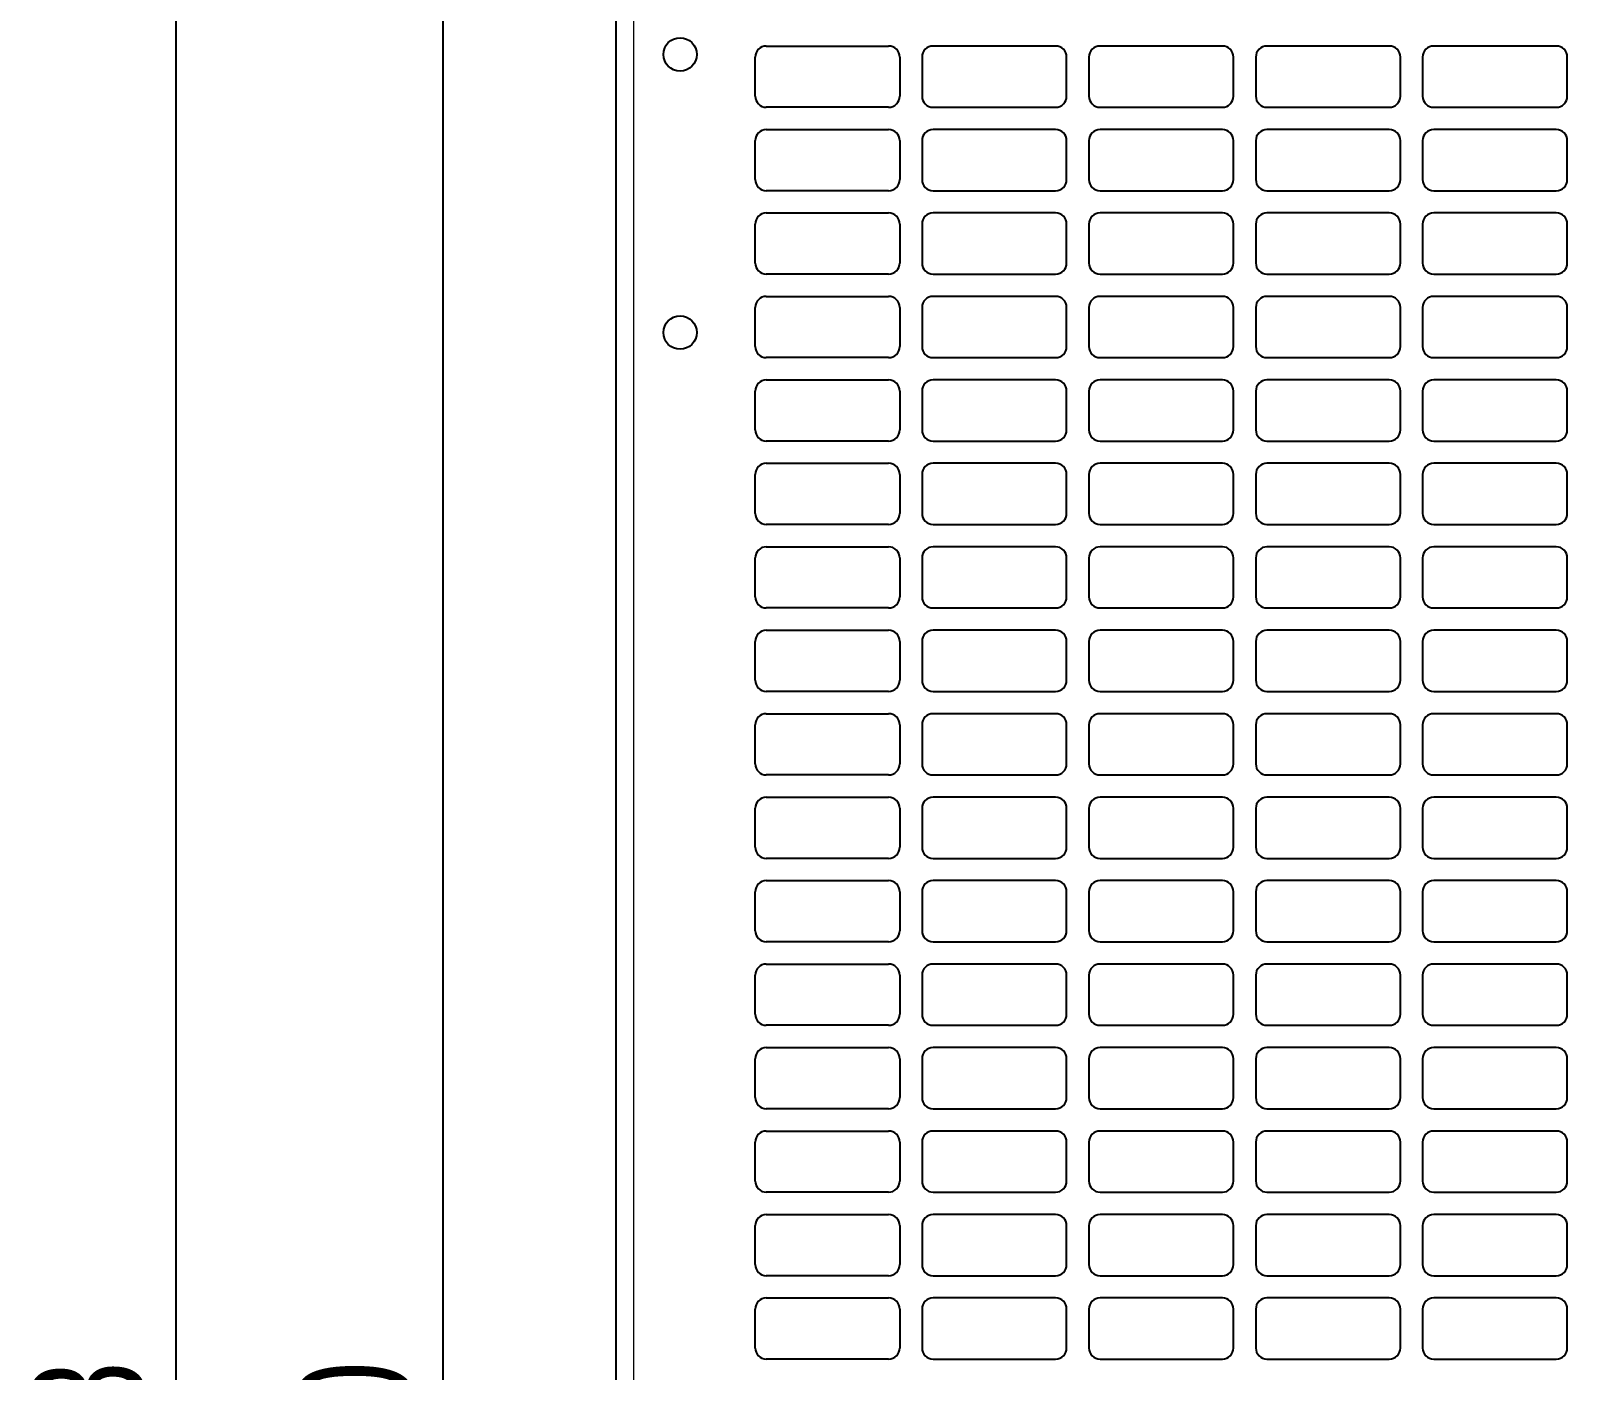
# Model space of a CAD drawing. Header units: millimetres. Extents: x -431 to 638, y -14 to 1990.
# Drawn here: x -430.6 to -154.4, y 1014.2 to 1254.9 of the extents above; entities that cross this region are included whole.
import ezdxf

# ---------------------------------------------------------------- set-up
doc = ezdxf.new("R2010")
doc.units = ezdxf.units.MM
doc.layers.add('FORMAT', color=7, linetype='Continuous')
doc.styles.add('SLDTEXTSTYLE0', font='TXT', dxfattribs={"width": 0.75})
doc.dimstyles.new('SLDDIMSTYLE0', dxfattribs={"dimtxt": 20, "dimasz": 10, "dimexe": 0, "dimexo": 0.0625, "dimgap": 5, "dimtad": 2, "dimdec": 1, "dimrnd": 1e-09, "dimzin": 12, "dimdsep": 46, "dimtxsty": 'SLDTEXTSTYLE0', "dimsah": 1, "dimcen": 0.09, "dimadec": 0, "dimazin": 3, "dimtfac": 1, "dimtofl": 0, "dimtmove": 0, "dimatfit": 3, "dimfxl": 0, "dimfrac": 2, "dimtolj": 1, "dimtzin": 12, "dimarcsym": 0})

# ---------------------------------------------------------------- blocks, each defined once
blk = doc.blocks.new('_D')
at = {"layer": 'FORMAT'}
for p, q in [((-296.9, 1842.17), (-405.54, 1842.17)), ((-404.54, 1842.17), (-404.54, 159.15)), ((-296.9, 159.15), (-405.54, 159.15))]:
    blk.add_line(p, q, dxfattribs=at)
for points in [[(-404.54, 1842.17), (-406.08, 1832.17), (-403, 1832.17)], [(-404.54, 159.15), (-403, 169.15), (-406.08, 169.15)]]:
    blk.add_solid(points, dxfattribs=at)
at = {"layer": 'FORMAT', "insert": (-430.32, 971.1), "char_height": 20, "attachment_point": 1, "rotation": 90, "style": 'SLDTEXTSTYLE0'}
blk.add_mtext('1683', dxfattribs=at)
blk = doc.blocks.new('_D_5')
at = {"layer": 'FORMAT'}
for p, q in [((-310.4, 1825.66), (-357.54, 1825.66)), ((-356.54, 1825.66), (-356.54, 175.66)), ((-310.4, 175.66), (-357.54, 175.66))]:
    blk.add_line(p, q, dxfattribs=at)
for points in [[(-356.54, 1825.66), (-358.08, 1815.66), (-355, 1815.66)], [(-356.54, 175.66), (-355, 185.66), (-358.08, 185.66)]]:
    blk.add_solid(points, dxfattribs=at)
at = {"layer": 'FORMAT', "insert": (-382.32, 971.1), "char_height": 20, "attachment_point": 1, "rotation": 90, "style": 'SLDTEXTSTYLE0'}
blk.add_mtext('1650', dxfattribs=at)

msp = doc.modelspace()

# ---------------------------------------------------------------- linework, layer by layer
at = {"color": 7, "linetype": 'Continuous', "lineweight": 25}
for p, q in [((-325.39, 159.16), (-325.39, 1842.16)), ((-298.39, 1252.16), (-276.39, 1252.16)), ((-246.39, 1252.16), (-268.39, 1252.16)), ((-216.39, 1252.16), (-238.39, 1252.16)), ((-186.39, 1252.16), (-208.39, 1252.16)), ((-156.39, 1252.16), (-178.39, 1252.16)), ((-300.39, 1243.16), (-300.39, 1250.16)), ((-274.39, 1250.16), (-274.39, 1243.16)), ((-270.39, 1250.16), (-270.39, 1243.16)), ((-244.39, 1243.16), (-244.39, 1250.16)), ((-240.39, 1250.16), (-240.39, 1243.16)), ((-214.39, 1243.16), (-214.39, 1250.16)), ((-210.39, 1250.16), (-210.39, 1243.16)), ((-184.39, 1243.16), (-184.39, 1250.16)), ((-180.39, 1250.16), (-180.39, 1243.16)), ((-154.39, 1243.16), (-154.39, 1250.16)), ((-276.39, 1241.16), (-298.39, 1241.16)), ((-268.39, 1241.16), (-246.39, 1241.16)), ((-238.39, 1241.16), (-216.39, 1241.16)), ((-208.39, 1241.16), (-186.39, 1241.16)), ((-178.39, 1241.16), (-156.39, 1241.16)), ((-300.39, 1228.16), (-300.39, 1235.16)), ((-298.39, 1237.16), (-276.39, 1237.16)), ((-274.39, 1235.16), (-274.39, 1228.16)), ((-270.39, 1235.16), (-270.39, 1228.16)), ((-246.39, 1237.16), (-268.39, 1237.16)), ((-244.39, 1228.16), (-244.39, 1235.16)), ((-240.39, 1235.16), (-240.39, 1228.16)), ((-216.39, 1237.16), (-238.39, 1237.16)), ((-214.39, 1228.16), (-214.39, 1235.16)), ((-210.39, 1235.16), (-210.39, 1228.16)), ((-186.39, 1237.16), (-208.39, 1237.16)), ((-184.39, 1228.16), (-184.39, 1235.16)), ((-180.39, 1235.16), (-180.39, 1228.16)), ((-156.39, 1237.16), (-178.39, 1237.16)), ((-154.39, 1228.16), (-154.39, 1235.16)), ((-276.39, 1226.16), (-298.39, 1226.16)), ((-268.39, 1226.16), (-246.39, 1226.16)), ((-238.39, 1226.16), (-216.39, 1226.16)), ((-208.39, 1226.16), (-186.39, 1226.16)), ((-178.39, 1226.16), (-156.39, 1226.16)), ((-298.39, 1222.16), (-276.39, 1222.16)), ((-246.39, 1222.16), (-268.39, 1222.16)), ((-216.39, 1222.16), (-238.39, 1222.16)), ((-186.39, 1222.16), (-208.39, 1222.16)), ((-156.39, 1222.16), (-178.39, 1222.16)), ((-300.39, 1213.16), (-300.39, 1220.16)), ((-274.39, 1220.16), (-274.39, 1213.16)), ((-270.39, 1220.16), (-270.39, 1213.16)), ((-244.39, 1213.16), (-244.39, 1220.16)), ((-240.39, 1220.16), (-240.39, 1213.16)), ((-214.39, 1213.16), (-214.39, 1220.16)), ((-210.39, 1220.16), (-210.39, 1213.16)), ((-184.39, 1213.16), (-184.39, 1220.16)), ((-180.39, 1220.16), (-180.39, 1213.16)), ((-154.39, 1213.16), (-154.39, 1220.16)), ((-276.39, 1211.16), (-298.39, 1211.16)), ((-268.39, 1211.16), (-246.39, 1211.16)), ((-238.39, 1211.16), (-216.39, 1211.16)), ((-208.39, 1211.16), (-186.39, 1211.16)), ((-178.39, 1211.16), (-156.39, 1211.16)), ((-298.39, 1207.16), (-276.39, 1207.16)), ((-246.39, 1207.16), (-268.39, 1207.16)), ((-216.39, 1207.16), (-238.39, 1207.16)), ((-186.39, 1207.16), (-208.39, 1207.16)), ((-156.39, 1207.16), (-178.39, 1207.16)), ((-300.39, 1198.16), (-300.39, 1205.16)), ((-274.39, 1205.16), (-274.39, 1198.16)), ((-270.39, 1205.16), (-270.39, 1198.16)), ((-244.39, 1198.16), (-244.39, 1205.16)), ((-240.39, 1205.16), (-240.39, 1198.16)), ((-214.39, 1198.16), (-214.39, 1205.16)), ((-210.39, 1205.16), (-210.39, 1198.16)), ((-184.39, 1198.16), (-184.39, 1205.16)), ((-180.39, 1205.16), (-180.39, 1198.16)), ((-154.39, 1198.16), (-154.39, 1205.16)), ((-276.39, 1196.16), (-298.39, 1196.16)), ((-268.39, 1196.16), (-246.39, 1196.16)), ((-238.39, 1196.16), (-216.39, 1196.16)), ((-208.39, 1196.16), (-186.39, 1196.16)), ((-178.39, 1196.16), (-156.39, 1196.16)), ((-298.39, 1192.16), (-276.39, 1192.16)), ((-246.39, 1192.16), (-268.39, 1192.16)), ((-216.39, 1192.16), (-238.39, 1192.16)), ((-186.39, 1192.16), (-208.39, 1192.16)), ((-156.39, 1192.16), (-178.39, 1192.16)), ((-300.39, 1183.16), (-300.39, 1190.16)), ((-274.39, 1190.16), (-274.39, 1183.16)), ((-270.39, 1190.16), (-270.39, 1183.16)), ((-244.39, 1183.16), (-244.39, 1190.16)), ((-240.39, 1190.16), (-240.39, 1183.16)), ((-214.39, 1183.16), (-214.39, 1190.16)), ((-210.39, 1190.16), (-210.39, 1183.16)), ((-184.39, 1183.16), (-184.39, 1190.16)), ((-180.39, 1190.16), (-180.39, 1183.16)), ((-154.39, 1183.16), (-154.39, 1190.16)), ((-276.39, 1181.16), (-298.39, 1181.16)), ((-268.39, 1181.16), (-246.39, 1181.16)), ((-238.39, 1181.16), (-216.39, 1181.16)), ((-208.39, 1181.16), (-186.39, 1181.16)), ((-178.39, 1181.16), (-156.39, 1181.16)), ((-298.39, 1177.16), (-276.39, 1177.16)), ((-246.39, 1177.16), (-268.39, 1177.16)), ((-216.39, 1177.16), (-238.39, 1177.16)), ((-186.39, 1177.16), (-208.39, 1177.16)), ((-156.39, 1177.16), (-178.39, 1177.16)), ((-300.39, 1168.16), (-300.39, 1175.16)), ((-274.39, 1175.16), (-274.39, 1168.16)), ((-270.39, 1175.16), (-270.39, 1168.16)), ((-244.39, 1168.16), (-244.39, 1175.16)), ((-240.39, 1175.16), (-240.39, 1168.16)), ((-214.39, 1168.16), (-214.39, 1175.16)), ((-210.39, 1175.16), (-210.39, 1168.16)), ((-184.39, 1168.16), (-184.39, 1175.16)), ((-180.39, 1175.16), (-180.39, 1168.16)), ((-154.39, 1168.16), (-154.39, 1175.16)), ((-276.39, 1166.16), (-298.39, 1166.16)), ((-268.39, 1166.16), (-246.39, 1166.16)), ((-238.39, 1166.16), (-216.39, 1166.16)), ((-208.39, 1166.16), (-186.39, 1166.16)), ((-178.39, 1166.16), (-156.39, 1166.16)), ((-298.39, 1162.16), (-276.39, 1162.16)), ((-246.39, 1162.16), (-268.39, 1162.16)), ((-216.39, 1162.16), (-238.39, 1162.16)), ((-186.39, 1162.16), (-208.39, 1162.16)), ((-156.39, 1162.16), (-178.39, 1162.16)), ((-300.39, 1153.16), (-300.39, 1160.16)), ((-274.39, 1160.16), (-274.39, 1153.16)), ((-270.39, 1160.16), (-270.39, 1153.16)), ((-244.39, 1153.16), (-244.39, 1160.16)), ((-240.39, 1160.16), (-240.39, 1153.16)), ((-214.39, 1153.16), (-214.39, 1160.16)), ((-210.39, 1160.16), (-210.39, 1153.16)), ((-184.39, 1153.16), (-184.39, 1160.16)), ((-180.39, 1160.16), (-180.39, 1153.16)), ((-154.39, 1153.16), (-154.39, 1160.16)), ((-276.39, 1151.16), (-298.39, 1151.16)), ((-268.39, 1151.16), (-246.39, 1151.16)), ((-238.39, 1151.16), (-216.39, 1151.16)), ((-208.39, 1151.16), (-186.39, 1151.16)), ((-178.39, 1151.16), (-156.39, 1151.16)), ((-298.39, 1147.16), (-276.39, 1147.16)), ((-246.39, 1147.16), (-268.39, 1147.16)), ((-216.39, 1147.16), (-238.39, 1147.16)), ((-186.39, 1147.16), (-208.39, 1147.16)), ((-156.39, 1147.16), (-178.39, 1147.16)), ((-300.39, 1138.16), (-300.39, 1145.16)), ((-274.39, 1145.16), (-274.39, 1138.16)), ((-270.39, 1145.16), (-270.39, 1138.16)), ((-244.39, 1138.16), (-244.39, 1145.16)), ((-240.39, 1145.16), (-240.39, 1138.16)), ((-214.39, 1138.16), (-214.39, 1145.16)), ((-210.39, 1145.16), (-210.39, 1138.16)), ((-184.39, 1138.16), (-184.39, 1145.16)), ((-180.39, 1145.16), (-180.39, 1138.16)), ((-154.39, 1138.16), (-154.39, 1145.16)), ((-276.39, 1136.16), (-298.39, 1136.16)), ((-268.39, 1136.16), (-246.39, 1136.16)), ((-238.39, 1136.16), (-216.39, 1136.16)), ((-208.39, 1136.16), (-186.39, 1136.16)), ((-178.39, 1136.16), (-156.39, 1136.16)), ((-300.39, 1123.16), (-300.39, 1130.16)), ((-298.39, 1132.16), (-276.39, 1132.16)), ((-274.39, 1130.16), (-274.39, 1123.16)), ((-270.39, 1130.16), (-270.39, 1123.16)), ((-246.39, 1132.16), (-268.39, 1132.16)), ((-244.39, 1123.16), (-244.39, 1130.16)), ((-240.39, 1130.16), (-240.39, 1123.16)), ((-216.39, 1132.16), (-238.39, 1132.16)), ((-214.39, 1123.16), (-214.39, 1130.16)), ((-210.39, 1130.16), (-210.39, 1123.16)), ((-186.39, 1132.16), (-208.39, 1132.16)), ((-184.39, 1123.16), (-184.39, 1130.16)), ((-180.39, 1130.16), (-180.39, 1123.16)), ((-156.39, 1132.16), (-178.39, 1132.16)), ((-154.39, 1123.16), (-154.39, 1130.16)), ((-276.39, 1121.16), (-298.39, 1121.16)), ((-268.39, 1121.16), (-246.39, 1121.16)), ((-238.39, 1121.16), (-216.39, 1121.16)), ((-208.39, 1121.16), (-186.39, 1121.16)), ((-178.39, 1121.16), (-156.39, 1121.16)), ((-298.39, 1117.16), (-276.39, 1117.16)), ((-246.39, 1117.16), (-268.39, 1117.16)), ((-216.39, 1117.16), (-238.39, 1117.16)), ((-186.39, 1117.16), (-208.39, 1117.16)), ((-156.39, 1117.16), (-178.39, 1117.16)), ((-300.39, 1108.16), (-300.39, 1115.16)), ((-274.39, 1115.16), (-274.39, 1108.16)), ((-270.39, 1115.16), (-270.39, 1108.16)), ((-244.39, 1108.16), (-244.39, 1115.16)), ((-240.39, 1115.16), (-240.39, 1108.16)), ((-214.39, 1108.16), (-214.39, 1115.16)), ((-210.39, 1115.16), (-210.39, 1108.16)), ((-184.39, 1108.16), (-184.39, 1115.16)), ((-180.39, 1115.16), (-180.39, 1108.16)), ((-154.39, 1108.16), (-154.39, 1115.16)), ((-276.39, 1106.16), (-298.39, 1106.16)), ((-268.39, 1106.16), (-246.39, 1106.16)), ((-238.39, 1106.16), (-216.39, 1106.16)), ((-208.39, 1106.16), (-186.39, 1106.16)), ((-178.39, 1106.16), (-156.39, 1106.16)), ((-298.39, 1102.16), (-276.39, 1102.16)), ((-246.39, 1102.16), (-268.39, 1102.16)), ((-216.39, 1102.16), (-238.39, 1102.16)), ((-186.39, 1102.16), (-208.39, 1102.16)), ((-156.39, 1102.16), (-178.39, 1102.16)), ((-300.39, 1093.16), (-300.39, 1100.16)), ((-274.39, 1100.16), (-274.39, 1093.16)), ((-270.39, 1100.16), (-270.39, 1093.16)), ((-244.39, 1093.16), (-244.39, 1100.16)), ((-240.39, 1100.16), (-240.39, 1093.16)), ((-214.39, 1093.16), (-214.39, 1100.16)), ((-210.39, 1100.16), (-210.39, 1093.16)), ((-184.39, 1093.16), (-184.39, 1100.16)), ((-180.39, 1100.16), (-180.39, 1093.16)), ((-154.39, 1093.16), (-154.39, 1100.16)), ((-276.39, 1091.16), (-298.39, 1091.16)), ((-268.39, 1091.16), (-246.39, 1091.16)), ((-238.39, 1091.16), (-216.39, 1091.16)), ((-208.39, 1091.16), (-186.39, 1091.16)), ((-178.39, 1091.16), (-156.39, 1091.16)), ((-298.39, 1087.16), (-276.39, 1087.16)), ((-246.39, 1087.16), (-268.39, 1087.16)), ((-216.39, 1087.16), (-238.39, 1087.16)), ((-186.39, 1087.16), (-208.39, 1087.16)), ((-156.39, 1087.16), (-178.39, 1087.16)), ((-300.39, 1078.16), (-300.39, 1085.16)), ((-274.39, 1085.16), (-274.39, 1078.16)), ((-270.39, 1085.16), (-270.39, 1078.16)), ((-244.39, 1078.16), (-244.39, 1085.16)), ((-240.39, 1085.16), (-240.39, 1078.16)), ((-214.39, 1078.16), (-214.39, 1085.16)), ((-210.39, 1085.16), (-210.39, 1078.16)), ((-184.39, 1078.16), (-184.39, 1085.16)), ((-180.39, 1085.16), (-180.39, 1078.16)), ((-154.39, 1078.16), (-154.39, 1085.16)), ((-276.39, 1076.16), (-298.39, 1076.16)), ((-268.39, 1076.16), (-246.39, 1076.16)), ((-238.39, 1076.16), (-216.39, 1076.16)), ((-208.39, 1076.16), (-186.39, 1076.16)), ((-178.39, 1076.16), (-156.39, 1076.16)), ((-298.39, 1072.16), (-276.39, 1072.16)), ((-246.39, 1072.16), (-268.39, 1072.16)), ((-216.39, 1072.16), (-238.39, 1072.16)), ((-186.39, 1072.16), (-208.39, 1072.16)), ((-156.39, 1072.16), (-178.39, 1072.16)), ((-300.39, 1063.16), (-300.39, 1070.16)), ((-274.39, 1070.16), (-274.39, 1063.16)), ((-270.39, 1070.16), (-270.39, 1063.16)), ((-244.39, 1063.16), (-244.39, 1070.16)), ((-240.39, 1070.16), (-240.39, 1063.16)), ((-214.39, 1063.16), (-214.39, 1070.16)), ((-210.39, 1070.16), (-210.39, 1063.16)), ((-184.39, 1063.16), (-184.39, 1070.16)), ((-180.39, 1070.16), (-180.39, 1063.16)), ((-154.39, 1063.16), (-154.39, 1070.16)), ((-276.39, 1061.16), (-298.39, 1061.16)), ((-268.39, 1061.16), (-246.39, 1061.16)), ((-238.39, 1061.16), (-216.39, 1061.16)), ((-208.39, 1061.16), (-186.39, 1061.16)), ((-178.39, 1061.16), (-156.39, 1061.16)), ((-298.39, 1057.16), (-276.39, 1057.16)), ((-246.39, 1057.16), (-268.39, 1057.16)), ((-216.39, 1057.16), (-238.39, 1057.16)), ((-186.39, 1057.16), (-208.39, 1057.16)), ((-156.39, 1057.16), (-178.39, 1057.16)), ((-300.39, 1048.16), (-300.39, 1055.16)), ((-274.39, 1055.16), (-274.39, 1048.16)), ((-270.39, 1055.16), (-270.39, 1048.16)), ((-244.39, 1048.16), (-244.39, 1055.16)), ((-240.39, 1055.16), (-240.39, 1048.16)), ((-214.39, 1048.16), (-214.39, 1055.16)), ((-210.39, 1055.16), (-210.39, 1048.16)), ((-184.39, 1048.16), (-184.39, 1055.16)), ((-180.39, 1055.16), (-180.39, 1048.16)), ((-154.39, 1048.16), (-154.39, 1055.16)), ((-276.39, 1046.16), (-298.39, 1046.16)), ((-268.39, 1046.16), (-246.39, 1046.16)), ((-238.39, 1046.16), (-216.39, 1046.16)), ((-208.39, 1046.16), (-186.39, 1046.16)), ((-178.39, 1046.16), (-156.39, 1046.16)), ((-298.39, 1042.16), (-276.39, 1042.16)), ((-246.39, 1042.16), (-268.39, 1042.16)), ((-216.39, 1042.16), (-238.39, 1042.16)), ((-186.39, 1042.16), (-208.39, 1042.16)), ((-156.39, 1042.16), (-178.39, 1042.16)), ((-300.39, 1033.16), (-300.39, 1040.16)), ((-274.39, 1040.16), (-274.39, 1033.16)), ((-270.39, 1040.16), (-270.39, 1033.16)), ((-244.39, 1033.16), (-244.39, 1040.16)), ((-240.39, 1040.16), (-240.39, 1033.16)), ((-214.39, 1033.16), (-214.39, 1040.16)), ((-210.39, 1040.16), (-210.39, 1033.16)), ((-184.39, 1033.16), (-184.39, 1040.16)), ((-180.39, 1040.16), (-180.39, 1033.16)), ((-154.39, 1033.16), (-154.39, 1040.16)), ((-276.39, 1031.16), (-298.39, 1031.16)), ((-268.39, 1031.16), (-246.39, 1031.16)), ((-238.39, 1031.16), (-216.39, 1031.16)), ((-208.39, 1031.16), (-186.39, 1031.16)), ((-178.39, 1031.16), (-156.39, 1031.16)), ((-300.39, 1018.16), (-300.39, 1025.16)), ((-298.39, 1027.16), (-276.39, 1027.16)), ((-274.39, 1025.16), (-274.39, 1018.16)), ((-270.39, 1025.16), (-270.39, 1018.16)), ((-246.39, 1027.16), (-268.39, 1027.16)), ((-244.39, 1018.16), (-244.39, 1025.16)), ((-240.39, 1025.16), (-240.39, 1018.16)), ((-216.39, 1027.16), (-238.39, 1027.16)), ((-214.39, 1018.16), (-214.39, 1025.16)), ((-210.39, 1025.16), (-210.39, 1018.16)), ((-186.39, 1027.16), (-208.39, 1027.16)), ((-184.39, 1018.16), (-184.39, 1025.16)), ((-180.39, 1025.16), (-180.39, 1018.16)), ((-156.39, 1027.16), (-178.39, 1027.16)), ((-154.39, 1018.16), (-154.39, 1025.16)), ((-276.39, 1016.16), (-298.39, 1016.16)), ((-268.39, 1016.16), (-246.39, 1016.16)), ((-238.39, 1016.16), (-216.39, 1016.16)), ((-208.39, 1016.16), (-186.39, 1016.16)), ((-178.39, 1016.16), (-156.39, 1016.16))]:
    msp.add_line(p, q, dxfattribs=at)
at = {"color": 8, "linetype": 'Continuous', "lineweight": 18}
msp.add_line((-322.29, 1842.16), (-322.29, 159.16), dxfattribs=at)
at = {"color": 7, "linetype": 'Continuous', "lineweight": 25}
for centre in [(-313.89, 1250.66), (-313.89, 1200.66)]:
    msp.add_circle(centre, 3, dxfattribs=at)
for centre, start, end in [((-298.39, 1250.16), 90, 180), ((-276.39, 1250.16), 0, 90), ((-268.39, 1250.16), 90, 180), ((-246.39, 1250.16), 0, 90), ((-238.39, 1250.16), 90, 180), ((-216.39, 1250.16), 0, 90), ((-208.39, 1250.16), 90, 180), ((-186.39, 1250.16), 0, 90), ((-178.39, 1250.16), 90, 180), ((-156.39, 1250.16), 0, 90), ((-298.39, 1243.16), 180, 270), ((-276.39, 1243.16), 270, 0), ((-268.39, 1243.16), 180, 270), ((-246.39, 1243.16), 270, 0), ((-238.39, 1243.16), 180, 270), ((-216.39, 1243.16), 270, 0), ((-208.39, 1243.16), 180, 270), ((-186.39, 1243.16), 270, 0), ((-178.39, 1243.16), 180, 270), ((-156.39, 1243.16), 270, 0), ((-298.39, 1235.16), 90, 180), ((-276.39, 1235.16), 0, 90), ((-268.39, 1235.16), 90, 180), ((-246.39, 1235.16), 0, 90), ((-238.39, 1235.16), 90, 180), ((-216.39, 1235.16), 0, 90), ((-208.39, 1235.16), 90, 180), ((-186.39, 1235.16), 0, 90), ((-178.39, 1235.16), 90, 180), ((-156.39, 1235.16), 0, 90), ((-298.39, 1228.16), 180, 270), ((-276.39, 1228.16), 270, 0), ((-268.39, 1228.16), 180, 270), ((-246.39, 1228.16), 270, 0), ((-238.39, 1228.16), 180, 270), ((-216.39, 1228.16), 270, 0), ((-208.39, 1228.16), 180, 270), ((-186.39, 1228.16), 270, 0), ((-178.39, 1228.16), 180, 270), ((-156.39, 1228.16), 270, 0), ((-298.39, 1220.16), 90, 180), ((-276.39, 1220.16), 0, 90), ((-268.39, 1220.16), 90, 180), ((-246.39, 1220.16), 0, 90), ((-238.39, 1220.16), 90, 180), ((-216.39, 1220.16), 0, 90), ((-208.39, 1220.16), 90, 180), ((-186.39, 1220.16), 0, 90), ((-178.39, 1220.16), 90, 180), ((-156.39, 1220.16), 0, 90), ((-298.39, 1213.16), 180, 270), ((-276.39, 1213.16), 270, 0), ((-268.39, 1213.16), 180, 270), ((-246.39, 1213.16), 270, 0), ((-238.39, 1213.16), 180, 270), ((-216.39, 1213.16), 270, 0), ((-208.39, 1213.16), 180, 270), ((-186.39, 1213.16), 270, 0), ((-178.39, 1213.16), 180, 270), ((-156.39, 1213.16), 270, 0), ((-298.39, 1205.16), 90, 180), ((-276.39, 1205.16), 0, 90), ((-268.39, 1205.16), 90, 180), ((-246.39, 1205.16), 0, 90), ((-238.39, 1205.16), 90, 180), ((-216.39, 1205.16), 0, 90), ((-208.39, 1205.16), 90, 180), ((-186.39, 1205.16), 0, 90), ((-178.39, 1205.16), 90, 180), ((-156.39, 1205.16), 0, 90), ((-298.39, 1198.16), 180, 270), ((-276.39, 1198.16), 270, 0), ((-268.39, 1198.16), 180, 270), ((-246.39, 1198.16), 270, 0), ((-238.39, 1198.16), 180, 270), ((-216.39, 1198.16), 270, 0), ((-208.39, 1198.16), 180, 270), ((-186.39, 1198.16), 270, 0), ((-178.39, 1198.16), 180, 270), ((-156.39, 1198.16), 270, 0), ((-298.39, 1190.16), 90, 180), ((-276.39, 1190.16), 0, 90), ((-268.39, 1190.16), 90, 180), ((-246.39, 1190.16), 0, 90), ((-238.39, 1190.16), 90, 180), ((-216.39, 1190.16), 0, 90), ((-208.39, 1190.16), 90, 180), ((-186.39, 1190.16), 0, 90), ((-178.39, 1190.16), 90, 180), ((-156.39, 1190.16), 0, 90), ((-298.39, 1183.16), 180, 270), ((-276.39, 1183.16), 270, 360), ((-268.39, 1183.16), 180, 270), ((-246.39, 1183.16), 270, 0), ((-238.39, 1183.16), 180, 270), ((-216.39, 1183.16), 270, 0), ((-208.39, 1183.16), 180, 270), ((-186.39, 1183.16), 270, 0), ((-178.39, 1183.16), 180, 270), ((-156.39, 1183.16), 270, 0), ((-298.39, 1175.16), 90, 180), ((-276.39, 1175.16), 0, 90), ((-268.39, 1175.16), 90, 180), ((-246.39, 1175.16), 0, 90), ((-238.39, 1175.16), 90, 180), ((-216.39, 1175.16), 0, 90), ((-208.39, 1175.16), 90, 180), ((-186.39, 1175.16), 0, 90), ((-178.39, 1175.16), 90, 180), ((-156.39, 1175.16), 0, 90), ((-298.39, 1168.16), 180, 270), ((-276.39, 1168.16), 270, 0), ((-268.39, 1168.16), 180, 270), ((-246.39, 1168.16), 270, 0), ((-238.39, 1168.16), 180, 270), ((-216.39, 1168.16), 270, 0), ((-208.39, 1168.16), 180, 270), ((-186.39, 1168.16), 270, 0), ((-178.39, 1168.16), 180, 270), ((-156.39, 1168.16), 270, 0), ((-298.39, 1160.16), 90, 180), ((-276.39, 1160.16), 0, 90), ((-268.39, 1160.16), 90, 180), ((-246.39, 1160.16), 0, 90), ((-238.39, 1160.16), 90, 180), ((-216.39, 1160.16), 0, 90), ((-208.39, 1160.16), 90, 180), ((-186.39, 1160.16), 0, 90), ((-178.39, 1160.16), 90, 180), ((-156.39, 1160.16), 0, 90), ((-298.39, 1153.16), 180, 270), ((-276.39, 1153.16), 270, 0), ((-268.39, 1153.16), 180, 270), ((-246.39, 1153.16), 270, 0), ((-238.39, 1153.16), 180, 270), ((-216.39, 1153.16), 270, 0), ((-208.39, 1153.16), 180, 270), ((-186.39, 1153.16), 270, 0), ((-178.39, 1153.16), 180, 270), ((-156.39, 1153.16), 270, 0), ((-298.39, 1145.16), 90, 180), ((-276.39, 1145.16), 0, 90), ((-268.39, 1145.16), 90, 180), ((-246.39, 1145.16), 0, 90), ((-238.39, 1145.16), 90, 180), ((-216.39, 1145.16), 0, 90), ((-208.39, 1145.16), 90, 180), ((-186.39, 1145.16), 0, 90), ((-178.39, 1145.16), 90, 180), ((-156.39, 1145.16), 0, 90), ((-298.39, 1138.16), 180, 270), ((-276.39, 1138.16), 270, 0), ((-268.39, 1138.16), 180, 270), ((-246.39, 1138.16), 270, 0), ((-238.39, 1138.16), 180, 270), ((-216.39, 1138.16), 270, 0), ((-208.39, 1138.16), 180, 270), ((-186.39, 1138.16), 270, 0), ((-178.39, 1138.16), 180, 270), ((-156.39, 1138.16), 270, 0), ((-298.39, 1130.16), 90, 180), ((-276.39, 1130.16), 0, 90), ((-268.39, 1130.16), 90, 180), ((-246.39, 1130.16), 0, 90), ((-238.39, 1130.16), 90, 180), ((-216.39, 1130.16), 0, 90), ((-208.39, 1130.16), 90, 180), ((-186.39, 1130.16), 0, 90), ((-178.39, 1130.16), 90, 180), ((-156.39, 1130.16), 0, 90), ((-298.39, 1123.16), 180, 270), ((-276.39, 1123.16), 270, 0), ((-268.39, 1123.16), 180, 270), ((-246.39, 1123.16), 270, 0), ((-238.39, 1123.16), 180, 270), ((-216.39, 1123.16), 270, 0), ((-208.39, 1123.16), 180, 270), ((-186.39, 1123.16), 270, 0), ((-178.39, 1123.16), 180, 270), ((-156.39, 1123.16), 270, 0), ((-298.39, 1115.16), 90, 180), ((-276.39, 1115.16), 0, 90), ((-268.39, 1115.16), 90, 180), ((-246.39, 1115.16), 0, 90), ((-238.39, 1115.16), 90, 180), ((-216.39, 1115.16), 0, 90), ((-208.39, 1115.16), 90, 180), ((-186.39, 1115.16), 0, 90), ((-178.39, 1115.16), 90, 180), ((-156.39, 1115.16), 0, 90), ((-298.39, 1108.16), 180, 270), ((-276.39, 1108.16), 270, 0), ((-268.39, 1108.16), 180, 270), ((-246.39, 1108.16), 270, 0), ((-238.39, 1108.16), 180, 270), ((-216.39, 1108.16), 270, 0), ((-208.39, 1108.16), 180, 270), ((-186.39, 1108.16), 270, 0), ((-178.39, 1108.16), 180, 270), ((-156.39, 1108.16), 270, 0), ((-298.39, 1100.16), 90, 180), ((-276.39, 1100.16), 0, 90), ((-268.39, 1100.16), 90, 180), ((-246.39, 1100.16), 0, 90), ((-238.39, 1100.16), 90, 180), ((-216.39, 1100.16), 0, 90), ((-208.39, 1100.16), 90, 180), ((-186.39, 1100.16), 0, 90), ((-178.39, 1100.16), 90, 180), ((-156.39, 1100.16), 0, 90), ((-298.39, 1093.16), 180, 270), ((-276.39, 1093.16), 270, 0), ((-268.39, 1093.16), 180, 270), ((-246.39, 1093.16), 270, 0), ((-238.39, 1093.16), 180, 270), ((-216.39, 1093.16), 270, 0), ((-208.39, 1093.16), 180, 270), ((-186.39, 1093.16), 270, 0), ((-178.39, 1093.16), 180, 270), ((-156.39, 1093.16), 270, 0), ((-298.39, 1085.16), 90, 180), ((-276.39, 1085.16), 0, 90), ((-268.39, 1085.16), 90, 180), ((-246.39, 1085.16), 0, 90), ((-238.39, 1085.16), 90, 180), ((-216.39, 1085.16), 0, 90), ((-208.39, 1085.16), 90, 180), ((-186.39, 1085.16), 0, 90), ((-178.39, 1085.16), 90, 180), ((-156.39, 1085.16), 0, 90), ((-298.39, 1078.16), 180, 270), ((-276.39, 1078.16), 270, 0), ((-268.39, 1078.16), 180, 270), ((-246.39, 1078.16), 270, 0), ((-238.39, 1078.16), 180, 270), ((-216.39, 1078.16), 270, 0), ((-208.39, 1078.16), 180, 270), ((-186.39, 1078.16), 270, 0), ((-178.39, 1078.16), 180, 270), ((-156.39, 1078.16), 270, 0), ((-298.39, 1070.16), 90, 180), ((-276.39, 1070.16), 0, 90), ((-268.39, 1070.16), 90, 180), ((-246.39, 1070.16), 0, 90), ((-238.39, 1070.16), 90, 180), ((-216.39, 1070.16), 0, 90), ((-208.39, 1070.16), 90, 180), ((-186.39, 1070.16), 0, 90), ((-178.39, 1070.16), 90, 180), ((-156.39, 1070.16), 0, 90), ((-298.39, 1063.16), 180, 270), ((-276.39, 1063.16), 270, 0), ((-268.39, 1063.16), 180, 270), ((-246.39, 1063.16), 270, 0), ((-238.39, 1063.16), 180, 270), ((-216.39, 1063.16), 270, 0), ((-208.39, 1063.16), 180, 270), ((-186.39, 1063.16), 270, 0), ((-178.39, 1063.16), 180, 270), ((-156.39, 1063.16), 270, 0), ((-298.39, 1055.16), 90, 180), ((-276.39, 1055.16), 0, 90), ((-268.39, 1055.16), 90, 180), ((-246.39, 1055.16), 0, 90), ((-238.39, 1055.16), 90, 180), ((-216.39, 1055.16), 0, 90), ((-208.39, 1055.16), 90, 180), ((-186.39, 1055.16), 0, 90), ((-178.39, 1055.16), 90, 180), ((-156.39, 1055.16), 0, 90), ((-298.39, 1048.16), 180, 270), ((-276.39, 1048.16), 270, 0), ((-268.39, 1048.16), 180, 270), ((-246.39, 1048.16), 270, 0), ((-238.39, 1048.16), 180, 270), ((-216.39, 1048.16), 270, 0), ((-208.39, 1048.16), 180, 270), ((-186.39, 1048.16), 270, 0), ((-178.39, 1048.16), 180, 270), ((-156.39, 1048.16), 270, 0), ((-298.39, 1040.16), 90, 180), ((-276.39, 1040.16), 0, 90), ((-268.39, 1040.16), 90, 180), ((-246.39, 1040.16), 0, 90), ((-238.39, 1040.16), 90, 180), ((-216.39, 1040.16), 0, 90), ((-208.39, 1040.16), 90, 180), ((-186.39, 1040.16), 0, 90), ((-178.39, 1040.16), 90, 180), ((-156.39, 1040.16), 0, 90), ((-298.39, 1033.16), 180, 270), ((-276.39, 1033.16), 270, 0), ((-268.39, 1033.16), 180, 270), ((-246.39, 1033.16), 270, 0), ((-238.39, 1033.16), 180, 270), ((-216.39, 1033.16), 270, 0), ((-208.39, 1033.16), 180, 270), ((-186.39, 1033.16), 270, 0), ((-178.39, 1033.16), 180, 270), ((-156.39, 1033.16), 270, 0), ((-298.39, 1025.16), 90, 180), ((-276.39, 1025.16), 0, 90), ((-268.39, 1025.16), 90, 180), ((-246.39, 1025.16), 0, 90), ((-238.39, 1025.16), 90, 180), ((-216.39, 1025.16), 0, 90), ((-208.39, 1025.16), 90, 180), ((-186.39, 1025.16), 0, 90), ((-178.39, 1025.16), 90, 180), ((-156.39, 1025.16), 0, 90), ((-298.39, 1018.16), 180, 270), ((-276.39, 1018.16), 270, 0), ((-268.39, 1018.16), 180, 270), ((-246.39, 1018.16), 270, 0), ((-238.39, 1018.16), 180, 270), ((-216.39, 1018.16), 270, 0), ((-208.39, 1018.16), 180, 270), ((-186.39, 1018.16), 270, 0), ((-178.39, 1018.16), 180, 270), ((-156.39, 1018.16), 270, 0)]:
    msp.add_arc(centre, 2, start, end, dxfattribs=at)

# ---------------------------------------------------------------- dimensions: what is measured, and where the dimension line sits
at = {"layer": 'FORMAT'}
for base, p1, p2, picture, middle in [((-404.54, 159.15), (-296.89, 1842.17), (-296.89, 159.15), '_D', (-404.54, 1000.66)), ((-356.54, 175.66), (-310.39, 1825.66), (-310.39, 175.66), '_D_5', (-356.54, 1000.66))]:
    dim = msp.add_linear_dim(base=base, p1=p1, p2=p2, angle=90, dimstyle='SLDDIMSTYLE0', dxfattribs=at)
    dim.commit()
    dim.dimension.update_dxf_attribs({"geometry": picture, "text_midpoint": middle, "dimtype": 160})

doc.saveas('drawing.dxf')
